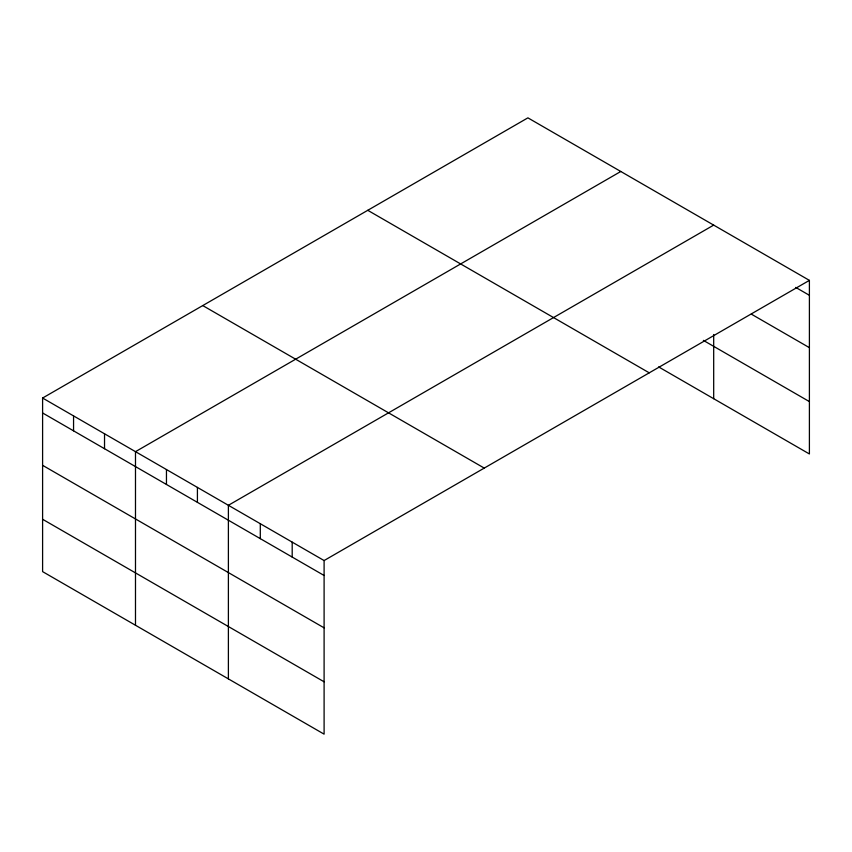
<?xml version="1.0" encoding="UTF-8"?>
<svg xmlns="http://www.w3.org/2000/svg" width="852" height="852" viewBox="0 0 852 852"><rect width="100%" height="100%" fill="white"/><g stroke="black" fill="none" stroke-linecap="round" stroke-linejoin="round"><path stroke-width="1.28" d="M42.6 398.033L324.101 560.552L324.101 734.147L42.6 571.628L42.6 398.033L527.899 117.853L809.4 280.372L809.4 453.967L658.639 366.924M620.799 171.476L135.489 451.666L135.489 625.261M713.688 225.109L228.389 505.3L228.389 678.895M324.101 560.552L809.4 280.372M795.725 287.401L809.4 295.303M751.294 314.111L809.4 347.659M703.369 340.385L809.4 401.601M367.755 210.306L649.245 372.835M202.755 305.57L484.245 468.099M42.6 412.964L324.101 575.483M42.6 465.32L324.101 627.849M42.6 519.273L324.101 681.792M713.688 334.506L713.688 398.704M292.193 542.138L292.193 557.07M260.297 523.714L260.297 538.645M197.419 487.419L197.419 502.35M166.459 469.548L166.459 484.479M104.53 433.785L104.53 448.716M73.56 415.914L73.56 430.846"/></g></svg>
